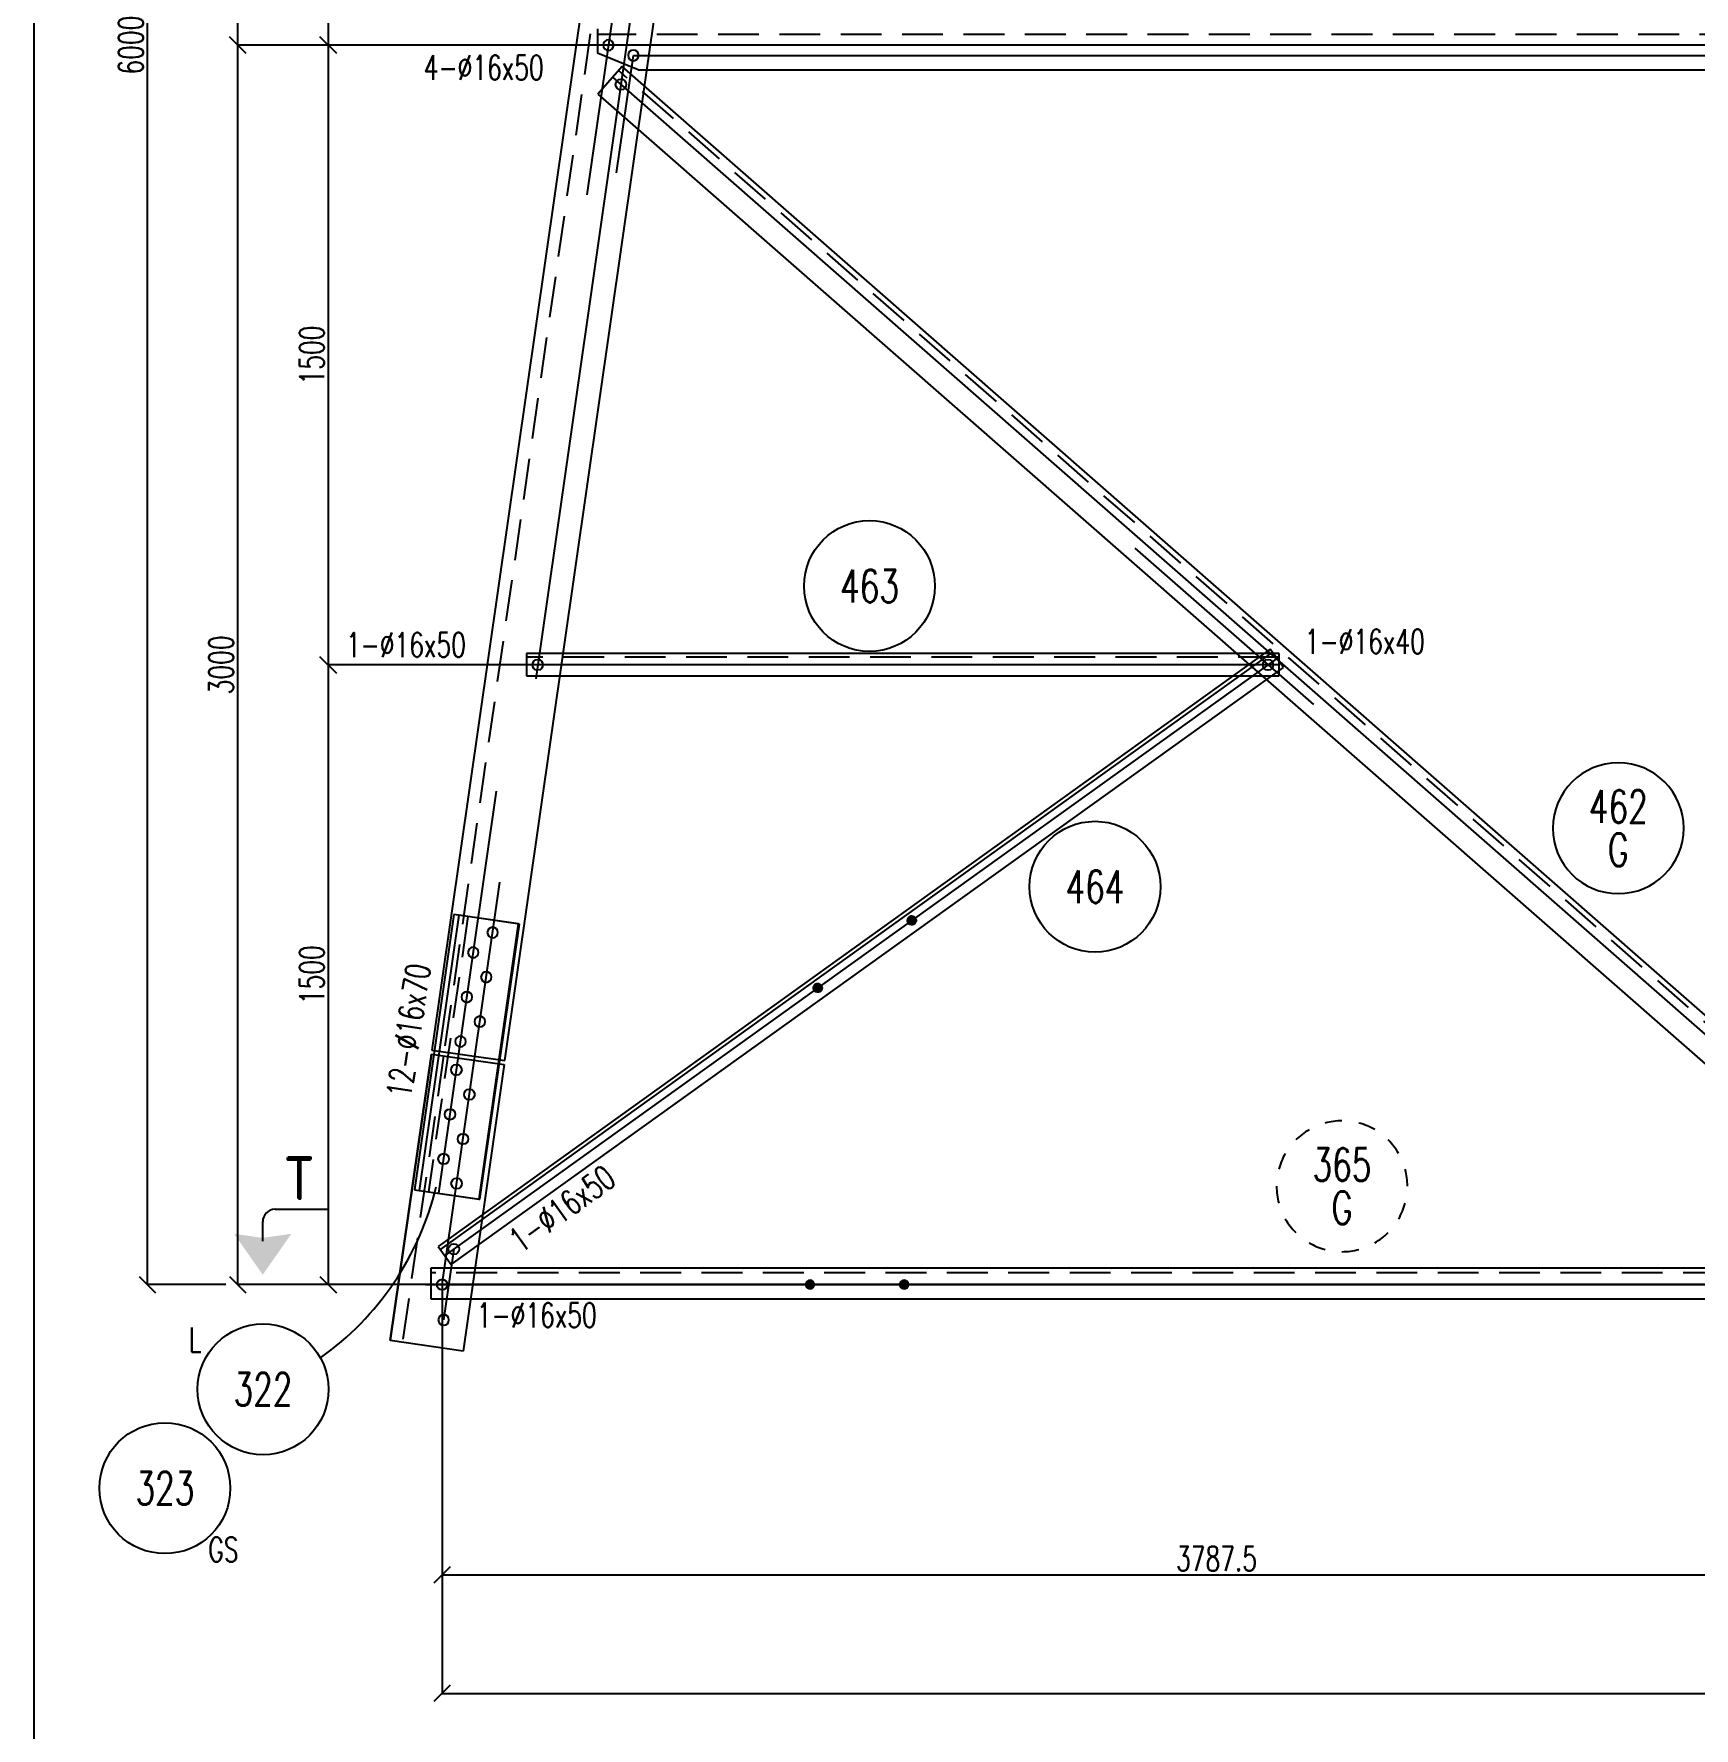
# Model space of a CAD drawing. Extents: x 142141 to 158361, y -163675 to -152195.
# Drawn here: x 142141 to 146201, y -161347 to -157203 of the extents above; entities that cross this region are included whole.
import ezdxf
from ezdxf.enums import TextEntityAlignment as Align

# ---------------------------------------------------------------- set-up
doc = ezdxf.new("R2010")
doc.units = 0
doc.header["$LTSCALE"] = 200
doc.header["$MEASUREMENT"] = 0
doc.linetypes.add('DASHED', pattern=[0.75, 0.5, -0.25])
doc.layers.get('0').update_dxf_attribs({"linetype": 'CONTINUOUS'})
doc.layers.get('DEFPOINTS').update_dxf_attribs({"linetype": 'CONTINUOUS'})
for name, color, linetype in [('ASSI', 3, 'CONTINUOUS'), ('BOLLINI_1', 7, 'CONTINUOUS'), ('BOLLINI_5', 7, 'CONTINUOUS'), ('FORI', 2, 'CONTINUOUS'), ('LINEA_ANG', 2, 'CONTINUOUS'), ('LINEE_PIASTRE', 2, 'CONTINUOUS'), ('LS', 7, 'CONTINUOUS'), ('LSP', 3, 'CONTINUOUS'), ('PIASTRE', 5, 'CONTINUOUS'), ('TESTI_A_P', 7, 'CONTINUOUS'), ('TRAT-Y', 7, 'DASHED')]:
    doc.layers.add(name, color=color, linetype=linetype)
doc.styles.add('QUOTE', font='ROMANS8.SHX', dxfattribs={"width": 0.7})
doc.styles.add('RD', font='ROMAND8.SHX', dxfattribs={"width": 0.7})
doc.styles.add('RQL', font='ROMANS8.SHX', dxfattribs={"width": 0.7})
doc.styles.add('RS', font='ROMANS8.shx', dxfattribs={"width": 0.7})
doc.styles.get("Standard").update_dxf_attribs({"font": 'ROMANS8.SHX', "width": 0.7})
doc.dimstyles.new('TRATTO', dxfattribs={"dimscale": 0, "dimtxt": 60, "dimasz": 40, "dimexe": 0, "dimexo": 0, "dimgap": 10, "dimtad": 1, "dimrnd": 0.5, "dimdsep": 46, "dimtxsty": 'RS', "dimblk1": 'OBLIQUE', "dimblk2": 'OBLIQUE', "dimsah": 1, "dimcen": 0.09, "dimclrd": 2, "dimclre": 2, "dimclrt": 7, "dimadec": 0, "dimazin": 0, "dimtfac": 1, "dimtix": 1, "dimtmove": 2, "dimatfit": 3, "dimfxl": 1, "dimtolj": 1, "dimtzin": 0, "dimarcsym": 0})

# ---------------------------------------------------------------- blocks, each defined once
blk = doc.blocks.new('_OBLIQUE')
at = {"color": 0, "linetype": 'ByBlock'}
blk.add_line((-0.5, -0.5), (0.5, 0.5), dxfattribs=at)
blk = doc.blocks.new('*D24')
at = {"layer": 'DEFPOINTS', "color": 0, "transparency": 16777216}
for p in [(144009.1, -154199.5), (142638.9, -157230.9), (143574.1, -157230.9)]:
    blk.add_point(p, dxfattribs=at)
at = {"layer": 'LS', "color": 2, "lineweight": -2, "transparency": 16777216}
for p, q in [((144009.1, -154199.5), (142638.9, -154199.5)), ((142638.9, -154199.5), (142638.9, -157230.9)), ((143574.1, -157230.9), (142638.9, -157230.9))]:
    blk.add_line(p, q, dxfattribs=at)
at = {"layer": 'LS', "color": 2, "lineweight": -2, "transparency": 16777216, "xscale": 40, "yscale": 40, "zscale": 40}
for p, rotation in [((142638.9, -154199.5), 90), ((142638.9, -157230.9), 270)]:
    blk.add_blockref('_OBLIQUE', p, dxfattribs=dict(at, rotation=rotation))
at = {"layer": 'LS', "color": 7, "transparency": 16777216, "insert": (142598.9, -155715.2), "char_height": 60, "attachment_point": 5, "rotation": 90, "style": 'RS'}
blk.add_mtext('\\A1;3000', dxfattribs=at)
blk = doc.blocks.new('*D25')
at = {"layer": 'DEFPOINTS', "color": 0, "transparency": 16777216}
for p in [(143574.1, -157230.9), (142638.9, -160262.3), (142958.6, -160262.3)]:
    blk.add_point(p, dxfattribs=at)
at = {"layer": 'LS', "color": 2, "lineweight": -2, "transparency": 16777216}
for p, q in [((143574.1, -157230.9), (142638.9, -157230.9)), ((142638.9, -157230.9), (142638.9, -160262.3)), ((142958.6, -160262.3), (142638.9, -160262.3))]:
    blk.add_line(p, q, dxfattribs=at)
at = {"layer": 'LS', "color": 2, "lineweight": -2, "transparency": 16777216, "xscale": 40, "yscale": 40, "zscale": 40}
for p, rotation in [((142638.9, -157230.9), 90), ((142638.9, -160262.3), 270)]:
    blk.add_blockref('_OBLIQUE', p, dxfattribs=dict(at, rotation=rotation))
at = {"layer": 'LS', "color": 7, "transparency": 16777216, "insert": (142598.9, -158746.6), "char_height": 60, "attachment_point": 5, "rotation": 90, "style": 'RS'}
blk.add_mtext('\\A1;3000', dxfattribs=at)
blk = doc.blocks.new('*D26')
at = {"layer": 'DEFPOINTS', "color": 0, "transparency": 16777216}
for p in [(144009.1, -155715.2), (142860.5, -157230.9), (144343.9, -157230.9)]:
    blk.add_point(p, dxfattribs=at)
at = {"layer": 'LS', "color": 2, "lineweight": -2, "transparency": 16777216}
for p, q in [((144009.1, -155715.2), (142860.5, -155715.2)), ((142860.5, -155715.2), (142860.5, -157230.9)), ((144343.9, -157230.9), (142860.5, -157230.9))]:
    blk.add_line(p, q, dxfattribs=at)
at = {"layer": 'LS', "color": 2, "lineweight": -2, "transparency": 16777216, "xscale": 40, "yscale": 40, "zscale": 40}
for p, rotation in [((142860.5, -155715.2), 90), ((142860.5, -157230.9), 270)]:
    blk.add_blockref('_OBLIQUE', p, dxfattribs=dict(at, rotation=rotation))
at = {"layer": 'LS', "color": 7, "transparency": 16777216, "insert": (142820.5, -156473.1), "char_height": 60, "attachment_point": 5, "rotation": 90, "style": 'RS'}
blk.add_mtext('\\A1;1500', dxfattribs=at)
blk = doc.blocks.new('*D27')
at = {"layer": 'DEFPOINTS', "color": 0, "transparency": 16777216}
for p in [(144009.1, -157230.9), (142860.5, -158746.6), (144343.9, -158746.6)]:
    blk.add_point(p, dxfattribs=at)
at = {"layer": 'LS', "color": 2, "lineweight": -2, "transparency": 16777216}
for p, q in [((144009.1, -157230.9), (142860.5, -157230.9)), ((142860.5, -157230.9), (142860.5, -158746.6)), ((144343.9, -158746.6), (142860.5, -158746.6))]:
    blk.add_line(p, q, dxfattribs=at)
at = {"layer": 'LS', "color": 2, "lineweight": -2, "transparency": 16777216, "xscale": 40, "yscale": 40, "zscale": 40}
for p, rotation in [((142860.5, -157230.9), 90), ((142860.5, -158746.6), 270)]:
    blk.add_blockref('_OBLIQUE', p, dxfattribs=dict(at, rotation=rotation))
at = {"layer": 'LS', "color": 7, "transparency": 16777216, "insert": (142820.5, -157988.8), "char_height": 60, "attachment_point": 5, "rotation": 90, "style": 'RS'}
blk.add_mtext('\\A1;1500', dxfattribs=at)
blk = doc.blocks.new('*D28')
at = {"layer": 'DEFPOINTS', "color": 0, "transparency": 16777216}
for p in [(144009.1, -158746.6), (142860.5, -160262.3), (144343.9, -160262.3)]:
    blk.add_point(p, dxfattribs=at)
at = {"layer": 'LS', "color": 2, "lineweight": -2, "transparency": 16777216}
for p, q in [((144009.1, -158746.6), (142860.5, -158746.6)), ((142860.5, -158746.6), (142860.5, -160262.3)), ((144343.9, -160262.3), (142860.5, -160262.3))]:
    blk.add_line(p, q, dxfattribs=at)
at = {"layer": 'LS', "color": 2, "lineweight": -2, "transparency": 16777216, "xscale": 40, "yscale": 40, "zscale": 40}
for p, rotation in [((142860.5, -158746.6), 90), ((142860.5, -160262.3), 270)]:
    blk.add_blockref('_OBLIQUE', p, dxfattribs=dict(at, rotation=rotation))
at = {"layer": 'LS', "color": 7, "transparency": 16777216, "insert": (142820.5, -159504.4), "char_height": 60, "attachment_point": 5, "rotation": 90, "style": 'RS'}
blk.add_mtext('\\A1;1500', dxfattribs=at)
blk = doc.blocks.new('ASSE98')
blk.add_line((0, 0), (1, 0))
at = {"color": 7, "flags": 1}
for tag, p in [('LAV1', (3.07431, 6.82847)), ('LAV2', (3.07431, 6.49513)), ('LAV3', (3.07431, 6.1618)), ('LAV4', (3.07431, 5.82847)), ('LAV5', (3.07431, 5.49513)), ('LAV6', (3.07431, 5.1618)), ('LAV7', (3.07431, 4.82847)), ('LAV8', (3.07431, 4.49513)), ('LAV9', (3.07431, 4.1618)), ('LAV10', (3.07431, 3.82847))]:
    blk.add_attdef(tag, p, '', height=0.2, dxfattribs=at)
at = {"color": 7, "style": 'QUOTE', "width": 0.5, "flags": 1}
for tag, p in [('TI', (1.38308, 6.82731)), ('DI_S', (1.38308, 6.42178)), ('D_S', (1.38308, 6.02092)), ('E_S', (1.38308, 5.68065)), ('NFORI', (1.36454, 5.29792)), ('ALAR', (1.36349, 4.93246)), ('FAM', (1.3775, 4.54645)), ('ALA', (1.38308, 4.19257)), ('DISP2', (1.38308, 3.84971)), ('DISP1', (1.38308, 3.50686)), ('PINZAF', (1.38308, 3.164)), ('PINZAI', (1.38308, 2.82114)), ('TRP', (1.38308, 2.47829)), ('NP', (1.38308, 2.13543)), ('SV', (1.38308, 1.79257)), ('PESO', (1.38308, 1.44971)), ('QUA', (1.38308, 1.10686)), ('LUN', (1.38308, 0.764)), ('PROF', (1.38308, 0.42114)), ('POS', (1.38308, 0.07829))]:
    blk.add_attdef(tag, p, '', height=0.2, dxfattribs=at)
blk = doc.blocks.new('*D41')
at = {"layer": 'DEFPOINTS', "color": 0, "transparency": 16777216}
for p in [(143139.1, -160262.3), (146926.7, -160262.3), (143139.1, -160972.5)]:
    blk.add_point(p, dxfattribs=at)
at = {"layer": 'LS', "color": 2, "lineweight": -2, "transparency": 16777216}
for p, q in [((143139.1, -160262.3), (143139.1, -160972.5)), ((146926.7, -160262.3), (146926.7, -160972.5)), ((146926.7, -160972.5), (143139.1, -160972.5))]:
    blk.add_line(p, q, dxfattribs=at)
at = {"layer": 'LS', "color": 2, "lineweight": -2, "transparency": 16777216, "xscale": 40, "yscale": 40, "zscale": 40, "rotation": 180}
blk.add_blockref('_OBLIQUE', (143139.1, -160972.5), dxfattribs=at)
at = {"layer": 'LS', "color": 2, "lineweight": -2, "transparency": 16777216, "xscale": 40, "yscale": 40, "zscale": 40}
blk.add_blockref('_OBLIQUE', (146926.7, -160972.5), dxfattribs=at)
at = {"layer": 'LS', "color": 7, "transparency": 16777216, "insert": (145032.9, -160932.5), "char_height": 60, "attachment_point": 5, "style": 'RS'}
blk.add_mtext('\\A1;3787.5', dxfattribs=at)
blk = doc.blocks.new('*D42')
at = {"layer": 'DEFPOINTS', "color": 0, "transparency": 16777216}
for p in [(143139.1, -160972.5), (154193.6, -160972.5), (154193.6, -161262.2)]:
    blk.add_point(p, dxfattribs=at)
at = {"layer": 'LS', "color": 2, "lineweight": -2, "transparency": 16777216}
for p, q in [((143139.1, -160972.5), (143139.1, -161262.2)), ((154193.6, -160972.5), (154193.6, -161262.2)), ((143139.1, -161262.2), (154193.6, -161262.2))]:
    blk.add_line(p, q, dxfattribs=at)
at = {"layer": 'LS', "color": 2, "lineweight": -2, "transparency": 16777216, "xscale": 40, "yscale": 40, "zscale": 40, "rotation": 180}
blk.add_blockref('_OBLIQUE', (143139.1, -161262.2), dxfattribs=at)
at = {"layer": 'LS', "color": 2, "lineweight": -2, "transparency": 16777216, "xscale": 40, "yscale": 40, "zscale": 40}
blk.add_blockref('_OBLIQUE', (154193.6, -161262.2), dxfattribs=at)
at = {"layer": 'LS', "color": 7, "transparency": 16777216, "insert": (148666.4, -161222.2), "char_height": 60, "attachment_point": 5, "style": 'RS'}
blk.add_mtext('\\A1;11055', dxfattribs=at)
blk = doc.blocks.new('16')
blk.add_circle((0, 0), 1)
blk = doc.blocks.new('12')
at = {"color": 0}
for p, q in [((-1, 0.06), (-0.06, 1)), ((-1, 0.01), (-0.01, 1)), ((-1, -0.03), (0.03, 1)), ((-1, -0.07), (0.07, 1)), ((0.09, -1), (-1, 0.09)), ((0.05, -1), (-1, 0.05)), ((0, -1), (-1, 0)), ((-0.99, 0.16), (-0.16, 0.99)), ((-0.99, 0.11), (-0.11, 0.99)), ((-0.99, -0.11), (0.11, 0.99)), ((-0.99, -0.15), (0.15, 0.99)), ((0.17, -0.99), (-0.99, 0.17)), ((0.13, -0.99), (-0.99, 0.13)), ((-0.98, 0.22), (-0.22, 0.98)), ((-0.98, -0.19), (0.19, 0.98)), ((0.21, -0.98), (-0.98, 0.21)), ((-0.97, -0.23), (0.23, 0.97)), ((0.24, -0.97), (-0.97, 0.24)), ((-0.96, 0.28), (-0.28, 0.96)), ((-0.96, -0.27), (0.27, 0.96)), ((0.28, -0.96), (-0.96, 0.28)), ((-0.95, -0.3), (0.3, 0.95)), ((0.31, -0.95), (-0.95, 0.31)), ((-0.94, 0.34), (-0.34, 0.94)), ((-0.94, -0.33), (0.33, 0.94)), ((0.35, -0.94), (-0.94, 0.35)), ((-0.93, -0.37), (0.37, 0.93)), ((0.38, -0.93), (-0.93, 0.38)), ((-0.92, -0.4), (0.4, 0.92)), ((-0.91, 0.42), (-0.42, 0.91)), ((0.41, -0.91), (-0.91, 0.41)), ((-0.9, -0.43), (0.43, 0.9)), ((0.44, -0.9), (-0.9, 0.44)), ((-0.89, -0.46), (0.46, 0.89)), ((0.47, -0.88), (-0.88, 0.47)), ((-0.87, -0.49), (0.49, 0.87)), ((0.5, -0.87), (-0.87, 0.5)), ((-0.86, 0.52), (-0.52, 0.86)), ((-0.86, -0.52), (0.52, 0.86)), ((0.53, -0.85), (-0.85, 0.53)), ((-0.84, -0.54), (0.54, 0.84)), ((0.55, -0.83), (-0.83, 0.55)), ((-0.82, -0.57), (0.57, 0.82)), ((0.58, -0.81), (-0.81, 0.58)), ((-0.8, -0.6), (0.6, 0.8)), ((0.61, -0.79), (-0.79, 0.61)), ((-0.78, -0.62), (0.62, 0.78)), ((0.63, -0.78), (-0.78, 0.63)), ((-0.76, -0.65), (0.65, 0.76)), ((0.66, -0.75), (-0.75, 0.66)), ((-0.74, -0.67), (0.67, 0.74)), ((0.68, -0.73), (-0.73, 0.68)), ((-0.72, -0.69), (0.69, 0.72)), ((0.7, -0.71), (-0.71, 0.7)), ((-0.7, -0.72), (0.72, 0.7)), ((0.73, -0.69), (-0.69, 0.73)), ((0.75, -0.67), (-0.67, 0.75)), ((-0.67, -0.74), (0.74, 0.67)), ((-0.65, -0.76), (0.76, 0.65)), ((0.77, -0.64), (-0.64, 0.77)), ((-0.63, -0.78), (0.78, 0.63)), ((0.79, -0.62), (-0.62, 0.79)), ((-0.6, -0.8), (0.8, 0.6)), ((0.81, -0.59), (-0.59, 0.81)), ((-0.57, -0.82), (0.82, 0.57)), ((0.83, -0.56), (-0.56, 0.83)), ((-0.55, -0.84), (0.84, 0.55)), ((0.84, -0.54), (-0.54, 0.84)), ((-0.52, -0.85), (0.85, 0.52)), ((0.86, -0.51), (-0.51, 0.86)), ((-0.49, -0.87), (0.87, 0.49)), ((0.88, -0.48), (-0.48, 0.88)), ((-0.46, -0.89), (0.89, 0.46)), ((0.89, -0.45), (-0.45, 0.89)), ((-0.43, -0.9), (0.9, 0.43)), ((0.91, -0.42), (-0.42, 0.91)), ((-0.4, -0.92), (0.92, 0.4)), ((0.92, -0.39), (-0.39, 0.92)), ((-0.37, -0.93), (0.93, 0.37)), ((0.93, -0.36), (-0.36, 0.93)), ((-0.34, -0.94), (0.94, 0.34)), ((0.95, -0.33), (-0.33, 0.95)), ((-0.3, -0.95), (0.95, 0.3)), ((0.96, -0.29), (-0.29, 0.96)), ((-0.27, -0.96), (0.96, 0.27)), ((0.97, -0.26), (-0.26, 0.97)), ((-0.23, -0.97), (0.97, 0.23)), ((0.98, -0.22), (-0.22, 0.98)), ((-0.2, -0.98), (0.98, 0.2)), ((0.98, -0.18), (-0.18, 0.98)), ((-0.16, -0.99), (0.99, 0.16)), ((0.99, -0.14), (-0.14, 0.99)), ((-0.12, -0.99), (0.99, 0.12)), ((0.99, -0.1), (-0.1, 0.99)), ((-0.08, -1), (1, 0.08)), ((1, -0.06), (-0.06, 1)), ((-0.04, -1), (1, 0.04)), ((1, -0.02), (-0.02, 1)), ((1, 0.02), (0.02, 1)), ((1, 0.07), (0.07, 1)), ((0.99, 0.12), (0.12, 0.99)), ((0.98, 0.17), (0.17, 0.98)), ((0.97, 0.23), (0.23, 0.97)), ((0.96, 0.29), (0.29, 0.96)), ((0.93, 0.36), (0.36, 0.93)), ((0.9, 0.44), (0.44, 0.9)), ((0.84, 0.55), (0.55, 0.84)), ((-0.04, -1), (-1, -0.04)), ((-0.09, -1), (-1, -0.09)), ((-0.14, -0.99), (-0.99, -0.14)), ((-0.2, -0.98), (-0.98, -0.2)), ((-0.25, -0.97), (-0.97, -0.25)), ((-0.32, -0.95), (-0.95, -0.32)), ((-0.39, -0.92), (-0.92, -0.39)), ((-0.48, -0.88), (-0.88, -0.48)), ((-0.6, -0.8), (-0.8, -0.6)), ((0.01, -1), (1, -0.01)), ((0.05, -1), (1, -0.05)), ((0.1, -0.99), (0.99, -0.1)), ((0.15, -0.99), (0.99, -0.15)), ((0.21, -0.98), (0.98, -0.21)), ((0.27, -0.96), (0.96, -0.27)), ((0.33, -0.94), (0.94, -0.33)), ((0.41, -0.91), (0.91, -0.41)), ((0.5, -0.87), (0.87, -0.5)), ((0.66, -0.75), (0.75, -0.66))]:
    blk.add_line(p, q, dxfattribs=at)
blk.add_circle((0, 0), 1)
blk = doc.blocks.new('MRKR_98')
blk.add_point((0, 0))
at = {"color": 7, "style": 'QUOTE', "width": 0.5, "flags": 1}
for tag, p in [('TI', (3.73, 6.83)), ('DI_S', (3.73, 6.42)), ('D_S', (3.73, 6.02)), ('AUX2', (3.71, 4.93)), ('NFORI', (3.72, 5.3)), ('AUX1', (3.73, 4.19)), ('E_S', (3.73, 5.68)), ('FAM', (3.73, 4.55)), ('COMMESSA', (3.73, 3.85)), ('MD', (3.73, 3.51)), ('MP', (3.73, 3.16)), ('LARGHEZZA', (3.73, 2.82)), ('SPESSORE', (3.73, 2.48)), ('NP', (3.73, 2.14)), ('SV', (3.73, 1.79)), ('PESO', (3.73, 1.45)), ('QUA', (3.73, 1.11)), ('LUN', (3.73, 0.76)), ('PROF', (3.73, 0.42)), ('POS', (3.73, 0.08))]:
    blk.add_attdef(tag, p, '', height=0.2, dxfattribs=at)
at = {"color": 7, "flags": 1}
for tag, p in [('LAV1', (5.26, 6.88)), ('LAV2', (5.26, 6.55)), ('LAV3', (5.26, 6.21)), ('LAV4', (5.26, 5.88)), ('LAV5', (5.26, 5.55)), ('LAV6', (5.26, 5.21)), ('LAV7', (5.26, 4.88)), ('LAV8', (5.26, 4.55)), ('LAV9', (5.26, 4.21)), ('LAV10', (5.26, 3.88))]:
    blk.add_attdef(tag, p, '', height=0.2, dxfattribs=at)
blk = doc.blocks.new('*D54')
at = {"layer": 'DEFPOINTS', "color": 0, "transparency": 16777216}
for p in [(142610.2, -154199.5), (142418.2, -160262.3), (142610.2, -160262.3)]:
    blk.add_point(p, dxfattribs=at)
at = {"layer": 'LS', "color": 2, "lineweight": -2, "transparency": 16777216}
for p, q in [((142610.2, -154199.5), (142418.2, -154199.5)), ((142418.2, -154199.5), (142418.2, -160262.3)), ((142610.2, -160262.3), (142418.2, -160262.3))]:
    blk.add_line(p, q, dxfattribs=at)
at = {"layer": 'LS', "color": 2, "lineweight": -2, "transparency": 16777216, "xscale": 40, "yscale": 40, "zscale": 40}
for p, rotation in [((142418.2, -154199.5), 90), ((142418.2, -160262.3), 270)]:
    blk.add_blockref('_OBLIQUE', p, dxfattribs=dict(at, rotation=rotation))
at = {"layer": 'LS', "color": 7, "transparency": 16777216, "insert": (142378.2, -157230.9), "char_height": 60, "attachment_point": 5, "rotation": 90, "style": 'RS'}
blk.add_mtext('\\A1;6000', dxfattribs=at)
blk = doc.blocks.new('xxx')
blk.add_circle((0, 0), 8)
at = {"color": 3, "style": 'RQL', "width": 0.7}
blk.add_attdef('POS', text='', height=4, dxfattribs=at).set_placement((0, 0), align=Align.MIDDLE)
at = {"style": 'RQL', "width": 0.7, "flags": 1}
for tag, p in [('POS1', (-0.39, -5.42)), ('TIPO', (-0.39, -8.66))]:
    blk.add_attdef(tag, p, '', height=2, dxfattribs=at)
blk = doc.blocks.new('YYY')
blk.add_circle((0, 0), 8)
at = {"color": 3, "style": 'RQL', "width": 0.7}
for tag, p in [('POS3', (0, 0.65)), ('POS2', (0, -4.63))]:
    blk.add_attdef(tag, text='', height=4, dxfattribs=at).set_placement(p, align=Align.CENTER)
at = {"style": 'RQL', "width": 0.7, "flags": 1}
blk.add_attdef('TIPO', text='', height=3, dxfattribs=at).set_placement((0, 0), align=Align.MIDDLE_CENTER)
blk = doc.blocks.new('www')
at = {"linetype": 'Continuous'}
for start, end in [(120, 135), (90, 105), (60, 75), (30, 45), (150, 165), (180, 195), (0, 15), (330, 345), (210, 225), (300, 315), (240, 255), (270, 285)]:
    blk.add_arc((0, 0), 8, start, end, dxfattribs=at)
at = {"color": 3, "style": 'RQL', "width": 0.7}
for tag, p in [('POS3', (0, 0.65)), ('POS2', (0, -4.63))]:
    blk.add_attdef(tag, text='', height=4, dxfattribs=at).set_placement(p, align=Align.CENTER)
at = {"style": 'RQL', "width": 0.7, "flags": 1}
blk.add_attdef('TIPO', text='', height=3, dxfattribs=at).set_placement((0, 0), align=Align.MIDDLE_CENTER)
blk = doc.blocks.new('bull')
at = {"style": 'RS', "width": 0.7, "flags": 1}
for tag, p in [('NN', (-12.25, 0)), ('DIAMETRO', (0, -4.86)), ('SERRAGGIO', (0, -9.71)), ('LUNGHEZZA', (0, -14.57)), ('NB', (0, -19.43)), ('TIPO', (0, -24.12)), ('EL', (-0.14, -29))]:
    blk.add_attdef(tag, p, '', height=3, dxfattribs=at)
at = {"style": 'RS', "width": 0.7}
blk.add_attdef('BULLONE', (0, 0), '', height=3, dxfattribs=at)

msp = doc.modelspace()

# ---------------------------------------------------------------- linework, layer by layer
at = {"layer": 'LINEA_ANG'}
for p, q in [((143982.938, -153635.662), (143114.34, -159688.658)), ((143292.514, -159714.226), (144161.113, -153661.23)), ((143518.928, -157190.909), (143518.928, -157250.909)), ((143618.928, -157290.909), (143518.928, -157250.909)), ((143579.262, -157283.148), (143519.955, -157350.844)), ((146872.289, -160168.083), (143579.262, -157283.148)), ((143618.928, -157290.909), (153713.928, -157290.909)), ((143519.955, -157350.844), (146780.639, -160207.444)), ((145164.281, -158708.105), (143129.158, -160168.687)), ((145169.528, -158715.417), (143134.405, -160175.999)), ((145185.671, -158718.596), (143345.671, -158718.596)), ((143345.671, -158718.596), (143345.671, -158773.596)), ((145196.349, -158752.788), (145164.281, -158708.105)), ((145185.671, -158773.596), (145185.671, -158718.596)), ((143161.226, -160213.37), (145196.349, -158752.788)), ((143345.671, -158773.596), (145185.671, -158773.596)), ((143179.818, -159359.067), (143083.228, -160032.173)), ((143328.297, -159380.374), (143179.818, -159359.067)), ((143231.707, -160053.479), (143328.297, -159380.374)), ((143114.34, -159688.658), (143292.514, -159714.226)), ((143012.386, -160399.131), (143112.954, -159698.31)), ((143112.954, -159698.31), (143291.128, -159723.878)), ((143291.128, -159723.878), (143190.561, -160424.699)), ((143083.228, -160032.173), (143231.707, -160053.479)), ((143129.158, -160168.687), (143161.226, -160213.37)), ((147023.7, -160222.282), (143111.7, -160222.282)), ((143111.7, -160222.282), (143111.7, -160297.282)), ((143111.7, -160297.282), (147023.7, -160297.282)), ((143190.561, -160424.699), (143012.386, -160399.131))]:
    msp.add_line(p, q, dxfattribs=at)
at = {"layer": 'LINEE_PIASTRE'}
for p, q in [((143167.939, -159357.367), (143071.349, -160030.472)), ((143326.317, -159380.094), (143167.939, -159357.367)), ((143229.727, -160053.2), (143326.317, -159380.094)), ((143071.349, -160030.472), (143229.727, -160053.2))]:
    msp.add_line(p, q, dxfattribs=at)
at = {"layer": 'LS', "color": 6}
for p, q in [((144038.44, -154107.772), (143367.926, -158780.378)), ((143594.822, -156889.449), (143493.33, -157596.719)), ((143565.673, -157543.135), (143606.89, -157255.909)), ((143606.89, -157255.909), (153725.861, -157255.909)), ((144833.057, -158461.333), (145269.628, -158843.802)), ((143130.741, -160038.995), (143271.921, -159055.157)), ((143139.11, -160262.282), (143280.36, -159277.952)), ((143167.731, -160175.468), (143142.874, -160348.693))]:
    msp.add_line(p, q, dxfattribs=at)
at = {"layer": 'LS', "color": 1}
msp.add_line((143098.7, -160262.282), (146926.7, -160262.282), dxfattribs=at)
at = {"layer": 'LS', "color": 8}
msp.add_lwpolyline([(142140.931, -152195.489), (142140.931, -163675.489), (154860.931, -163675.489), (154860.931, -162075.489), (158360.931, -162075.489), (158360.931, -152195.489), (142140.931, -152195.489)], close=True, dxfattribs=at)
at = {"layer": 'LS', "color": 6}
msp.add_arc((142430.184, -159858.383), 713.452, 305.214265, 346.627696, dxfattribs=at)
at = {"layer": 'LSP'}
for p, q in [((142730.539, -160077.972), (142860.539, -160077.972)), ((142700.539, -160156.115), (142700.539, -160107.972))]:
    msp.add_line(p, q, dxfattribs=at)
msp.add_arc((142730.539, -160107.972), 30, 90, 180, dxfattribs=at)
for points in [[(142700.539, -160237.972), (142630.539, -160137.972), (142700.539, -160147.972)], [(142700.539, -160237.972), (142770.539, -160137.972), (142700.539, -160147.972)]]:
    msp.add_solid(points, dxfattribs=at)
at = {"layer": 'TRAT-Y'}
for p, q in [((144012.634, -153639.923), (143144.035, -159692.919)), ((153813.928, -157204.909), (143518.928, -157204.909)), ((146863.723, -160177.861), (143570.695, -157292.926)), ((145185.671, -158727.596), (143345.671, -158727.596)), ((143202.09, -159362.263), (143105.5, -160035.368)), ((143142.649, -159702.572), (143042.082, -160403.393)), ((147023.7, -160233.782), (143111.7, -160233.782))]:
    msp.add_line(p, q, dxfattribs=at)

# ---------------------------------------------------------------- block references
at = {"layer": 'ASSI'}
for p, xscale, rotation in [((143982.938, -153635.662), 6115, 261.8338606976437), ((153813.928, -157230.909), 10295, 180), ((146849.226, -160194.409), 4378, 138.7792489562814), ((145180.607, -158730.853), 2505, 215.666520254777), ((145185.671, -158746.596), 1840, 180), ((143112.954, -159698.31), 708, 261.8338432943207)]:
    msp.add_blockref('ASSE98', p, dxfattribs=dict(at, xscale=xscale, rotation=rotation))
for p, xscale, zscale, rotation in [((143179.818, -159359.067), 679.9999999999997, 679.9999999999997, 261.8338606976442), ((147023.7, -160262.282), 3912, 3912, 179.9999999999993)]:
    msp.add_blockref('ASSE98', p, dxfattribs=dict(at, xscale=xscale, zscale=zscale, rotation=rotation))
at = {"layer": 'BOLLINI_1', "xscale": 20, "yscale": 20, "zscale": 20}
for p, values in [((144184.224, -158553.802), {'POS': '463'}), ((144735.756, -159289.216), {'POS': '464'}), ((142701.345, -160518.297), {'POS': '322'}), ((142461.257, -160760.263), {'POS': '323'})]:
    msp.add_blockref('xxx', p, dxfattribs=at).add_auto_attribs(values)
at = {"layer": 'BOLLINI_5'}
ref = msp.add_blockref('YYY', (146015.16, -159146.068), dxfattribs=dict(at, xscale=-19.99970832482618, yscale=19.99970832476798, zscale=19.99970832479172))
ref.add_attrib('POS3', '462', dxfattribs={"layer": '0', "color": 3, "height": 79.9988, "style": 'RQL', "width": 0.7}).set_placement((146015.16, -159133.129), align=Align.CENTER)
ref.add_attrib('POS2', 'G', dxfattribs={"layer": '0', "color": 3, "height": 79.999, "style": 'RQL', "width": 0.7}).set_placement((146015.16, -159238.675), align=Align.CENTER)
at = {"layer": 'FORI'}
for name, p, xscale, yscale, zscale in [('16', (143545.823, -157230.909), -13, 13, 13), ('16', (143606.89, -157255.909), -13, 13, 13), ('16', (143576.452, -157327.218), 13, 13, 13), ('16', (143372.773, -158746.596), 13, 13, 13), ('16', (143139.11, -160262.282), 13, 13, 13), ('12', (144038.826, -160262.282), -10.5, 10.5, 10.5), ('12', (144268.826, -160262.282), -10.5, 10.5, 10.5)]:
    msp.add_blockref(name, p, dxfattribs=dict(at, xscale=xscale, yscale=yscale, zscale=zscale))
for name, p, xscale, yscale, zscale, rotation in [('16', (145158.671, -158746.596), 13, 13, 13, 0.5107467510000058), ('12', (144287.577, -159371.769), 10.5, 10.5, 10.5, 71.33304050943698), ('16', (143262.664, -159401.263), -13, 13, 13, 180), ('16', (143215.257, -159450.024), -13, 13, 13, 180), ('16', (143247.039, -159510.148), -13, 13, 13, 180), ('12', (144057.577, -159536.837), 10.5, 10.5, 10.5, 71.33304050943698), ('16', (143199.633, -159558.908), -13, 13, 13, 180), ('16', (143231.415, -159619.032), -13, 13, 13, 180), ('16', (143184.008, -159667.793), -13, 13, 13, 180), ('16', (143174.063, -159737.092), 13, 13, 13, 343.6677213953027), ('16', (143205.845, -159797.216), 13, 13, 13, 343.6677213953027), ('16', (143158.438, -159845.977), 13, 13, 13, 343.6677213953027), ('16', (143190.221, -159906.101), 13, 13, 13, 343.6677213953027), ('16', (143142.814, -159954.861), 13, 13, 13, 343.6677213953027), ('16', (143174.596, -160014.986), 13, 13, 13, 343.6677213953027), ('16', (143167.731, -160175.468), 13, 13, 13, 0.5107467510000834), ('16', (143142.874, -160348.693), -13, 13, 13, 0.2337522029998951)]:
    msp.add_blockref(name, p, dxfattribs=dict(at, xscale=xscale, yscale=yscale, zscale=zscale, rotation=rotation))
at = {"layer": 'LS', "color": 7, "xscale": 20, "yscale": 20, "zscale": 20}
for p, values in [((143094.241, -157315.766), {'BULLONE': '4-%%c16x50                '}), ((142903.983, -158727.669), {'BULLONE': '1-%%c16x50                '}), ((145248.837, -158719.298), {'BULLONE': '1-%%c16x40                '}), ((143223.875, -160367.066), {'BULLONE': '1-%%c16x50                '})]:
    msp.add_blockref('bull', p, dxfattribs=at).add_auto_attribs(values)
for p, rotation, values in [((143062.249, -159808.307), 81.33172822450611, {'BULLONE': '12-%%c16x70                '}), ((143331.277, -160186.858), 35.92767891103276, {'BULLONE': '1-%%c16x50                '})]:
    msp.add_blockref('bull', p, dxfattribs=dict(at, rotation=rotation)).add_auto_attribs(values)
at = {"layer": 'LS', "color": 6, "xscale": 19.99999999999947, "yscale": 19.99999999999947, "zscale": 19.99999999999947}
msp.add_blockref('www', (145339.554, -160021.686), dxfattribs=at).add_auto_attribs({'POS3': '365', 'POS2': 'G'})
at = {"layer": 'PIASTRE', "xscale": 20, "yscale": 20, "zscale": 20, "rotation": 81.83386070099988}
msp.add_blockref('MRKR_98', (143229.727, -160053.2), dxfattribs=at)

# ---------------------------------------------------------------- texts
at = {"layer": 'LS', "color": 3, "style": 'RD'}
msp.add_text('T', height=100, dxfattribs=at).set_placement((142789.814, -160001.691), align=Align.MIDDLE)
at = {"layer": 'TESTI_A_P', "style": 'RS', "width": 0.7}
for s, p in [('L', (142520.033, -160427.553)), ('GS', (142567.555, -160940.218))]:
    msp.add_text(s, height=60, dxfattribs=at).set_placement(p)

# ---------------------------------------------------------------- dimensions: what is measured, and where the dimension line sits
at = {"layer": 'LS'}
for base, p1, p2, picture, middle in [((142418.21, -160262.282), (142610.222, -154199.536), (142610.222, -160262.282), '*D54', (142378.21, -157230.909)), ((142860.475, -157230.909), (144009.108, -155715.222), (144343.925, -157230.909), '*D26', (142820.475, -156473.066)), ((142860.475, -158746.596), (144009.108, -157230.909), (144343.925, -158746.596), '*D27', (142820.475, -157988.752)), ((142860.475, -160262.282), (144009.108, -158746.596), (144343.925, -160262.282), '*D28', (142820.475, -159504.439))]:
    dim = msp.add_linear_dim(base=base, p1=p1, p2=p2, angle=90, dimstyle='TRATTO', override={"dimscale": 1, "dimlfac": 0.98965}, dxfattribs=at)
    dim.commit()
    dim.dimension.update_dxf_attribs({"geometry": picture, "text_midpoint": middle})
for base, p1, p2, picture, middle in [((142638.898, -157230.909), (144009.108, -154199.536), (143574.109, -157230.909), '*D24', (142598.898, -155715.222)), ((142638.898, -160262.282), (143574.109, -157230.909), (142958.636, -160262.282), '*D25', (142598.898, -158746.596))]:
    dim = msp.add_linear_dim(base=base, p1=p1, p2=p2, angle=90, text='3000', dimstyle='TRATTO', override={"dimscale": 1}, dxfattribs=at)
    dim.commit()
    dim.dimension.update_dxf_attribs({"geometry": picture, "text_midpoint": middle})
dim = msp.add_linear_dim(base=(143139.11, -160972.504), p1=(146926.7, -160262.282), p2=(143139.11, -160262.282), dimstyle='TRATTO', override={"dimscale": 1}, dxfattribs=at)
dim.commit()
dim.dimension.update_dxf_attribs({"geometry": '*D41', "text_midpoint": (145032.905, -160932.504)})
dim = msp.add_linear_dim(base=(154193.642, -161262.205), p1=(143139.11, -160972.504), p2=(154193.642, -160972.504), text='11055', dimstyle='TRATTO', override={"dimscale": 1}, dxfattribs=at)
dim.commit()
dim.dimension.update_dxf_attribs({"geometry": '*D42', "text_midpoint": (148666.376, -161222.205)})

doc.saveas('drawing.dxf')
